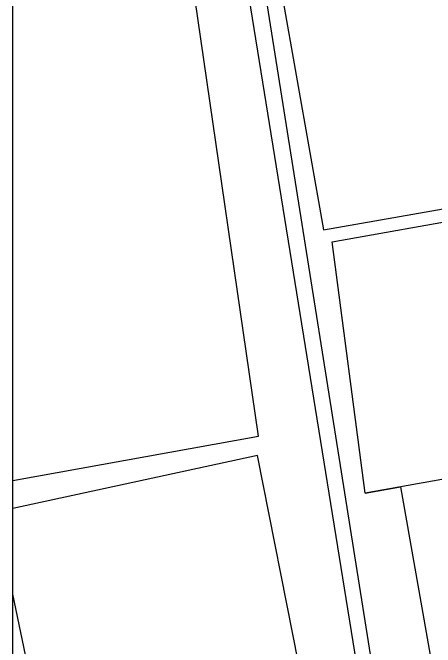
# Model space of a CAD drawing. Header units: millimetres. Extents: x 111 to 1506, y 14 to 566.
# Drawn here: x 110.9 to 180.9, y 102.9 to 208 of the extents above; entities that cross this region are included whole.
import ezdxf

# ---------------------------------------------------------------- set-up
doc = ezdxf.new("R2010")
doc.units = ezdxf.units.MM

msp = doc.modelspace()

# ---------------------------------------------------------------- linework, layer by layer
for p, q in [((143.77444, 267.72261), (180.81203, 34.23002)), ((151.61109, 137.87759), (133.1235, 265.51735)), ((142.86737, 254.60958), (179.08573, 30.3521)), ((154.53216, 216.48545), (162.36912, 172.03985)), ((162.36912, 172.03985), (187.72561, 176.51088)), ((110.8774, 130.51735), (151.61109, 137.87759)), ((151.43571, 134.6701), (110.8774, 125.90075)), ((175.47125, 13.61658), (151.43571, 134.6701)), ((128.4235, 28.51735), (110.8774, 111.73972)), ((128.4235, 28.51735), (110.8774, 111.73972))]:
    msp.add_line(p, q)
msp.add_lwpolyline([(110.8774, 413.40849), (425.7265, 413.40849), (425.7265, 13.61658), (110.8774, 13.61658)], close=True)
for points in [[(163.83715, 170.08743), (187.40956, 174.24388), (194.69042, 132.95212), (169.27182, 128.47013), (163.83715, 170.08743)], [(169.27182, 128.47013), (175.12769, 129.50268), (180.37113, 99.76569), (198.64883, 102.98854), (194.69042, 132.95212)]]:
    msp.add_lwpolyline(points)

doc.saveas('drawing.dxf')
